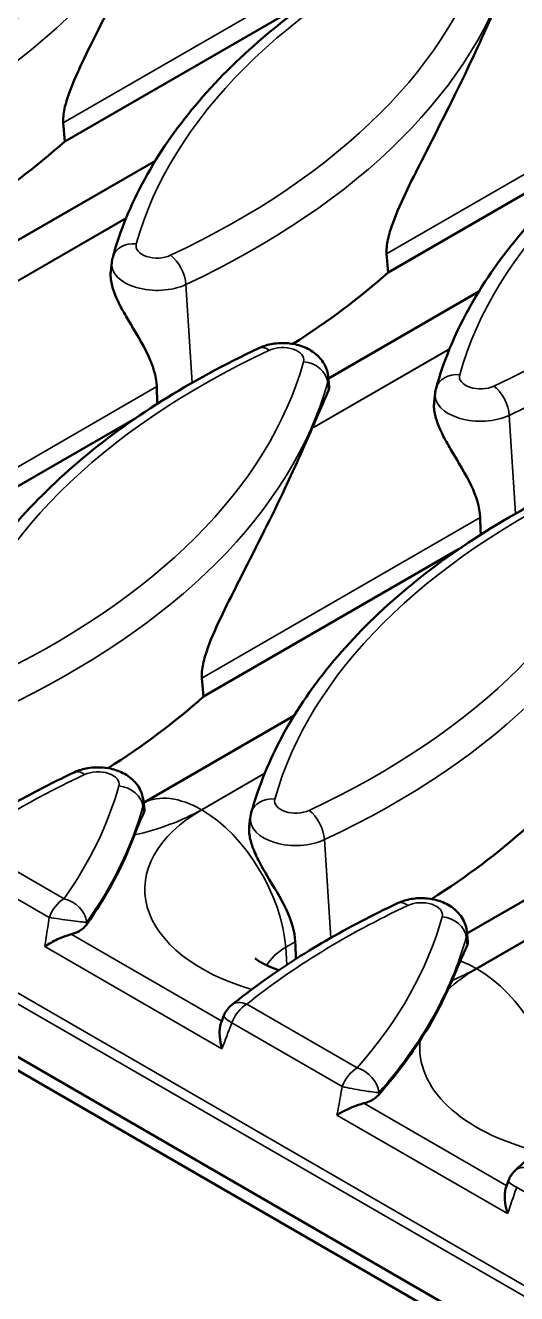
# Model space of a CAD drawing. Header units: millimetres. Extents: x 0 to 1485, y 0 to 1050.
# Drawn here: x 245.79 to 260.83, y 192.82 to 231.64 of the extents above; entities that cross this region are included whole.
import ezdxf

# ---------------------------------------------------------------- set-up
doc = ezdxf.new("R2010")
doc.units = ezdxf.units.MM
doc.header["$LTSCALE"] = 2.5
doc.layers.add('Sichtbar (ISO)', color=7, linetype='Continuous', lineweight=50)
doc.layers.add('Sichtbar schmal (ISO)', color=7, linetype='Continuous', lineweight=35)

msp = doc.modelspace()

# ---------------------------------------------------------------- linework, layer by layer
at = {"layer": 'Sichtbar (ISO)'}
for p, q in [((416.86, 100.751), (63.307, 304.875)), ((254.83, 232.605), (247, 228.084)), ((247, 228.084), (246.954, 228.651)), ((264.73, 228.6), (256.899, 224.079)), ((245.171, 224.838), (249.773, 227.495)), ((248.437, 224.382), (248.408, 224.107)), ((256.899, 224.079), (256.853, 224.646)), ((255.07, 220.833), (259.672, 223.49)), ((255.064, 220.896), (255.098, 220.578)), ((258.337, 220.377), (258.307, 220.102)), ((249.173, 219.619), (241.343, 215.098)), ((259.073, 215.614), (251.242, 211.093)), ((251.242, 211.093), (251.196, 211.66)), ((249.414, 207.847), (254.015, 210.504)), ((249.407, 207.909), (249.437, 207.627)), ((252.68, 207.391), (252.65, 207.116)), ((259.313, 203.842), (263.915, 206.499)), ((259.306, 203.905), (259.34, 203.587)), ((240.614, 202.915), (417.037, 101.057))]:
    msp.add_line(p, q, dxfattribs=at)
for centre, start, end in [((252.573, 201.07), 128.7402, 159.0188), ((261.292, 196.035), 133.5724, 160.878)]:
    msp.add_arc(centre, 0.75, start, end, dxfattribs=at)
for centre, major_axis, ratio, start_param, end_param in [((223.106, 236.959), (28.411, 0), 0.57735, 5.542918, 5.711515), ((233.006, 232.954), (28.411, 0), 0.57735, 5.542918, 5.711515), ((227.349, 223.234), (28.061, 0), 0.57735, 6.037665, 6.038748), ((227.349, 219.968), (28.411, 0), 0.57735, 5.542918, 5.711515), ((237.248, 215.963), (28.411, 0), 0.57735, 5.542918, 5.711515), ((221.692, 210.247), (28.061, 0), 0.57735, 5.894661, 6.072616), ((231.591, 206.243), (28.061, 0), 0.57735, 6.025566, 6.044259), ((330.871, 156.499), (-9.869, -110.703), 0.790547, 4.366822, 4.369148), ((231.591, 206.243), (28.061, 0), 0.57735, 5.812797, 5.926269), ((339.327, 156.351), (-9.681, -108.352), 0.790346, 4.406458, 4.408644)]:
    msp.add_ellipse(centre, major_axis=major_axis, ratio=ratio, start_param=start_param, end_param=end_param, dxfattribs=at)
for points, knots in [([(238.568, 228.544), (238.794, 229.358), (239.123, 230.158), (239.971, 231.713), (240.49, 232.468), (241.705, 233.917), (242.4, 234.611), (243.949, 235.929), (244.803, 236.552), (246.652, 237.716), (247.647, 238.257), (248.702, 238.752)], [5.6570493, 5.6570493, 5.6570493, 5.6570493, 5.8027839, 5.8027839, 5.9485186, 5.9485186, 6.0942532, 6.0942532, 6.2399879, 6.2399879, 6.3857225, 6.3857225, 6.3857225, 6.3857225]), ([(246.954, 228.651), (246.949, 228.715), (246.95, 228.784), (246.963, 228.932), (246.976, 229.011), (247.027, 229.251), (247.079, 229.414), (247.259, 229.918), (247.425, 230.279), (247.762, 230.98), (247.934, 231.32), (248.548, 232.53), (249.021, 233.457), (249.779, 235.047), (250.082, 235.726), (250.325, 236.287)], [0.001445, 0.001445, 0.001445, 0.001445, 0.046776, 0.046776, 0.093551, 0.093551, 0.187102, 0.187102, 0.417891, 0.417891, 0.64868, 0.64868, 1.339149, 1.339149, 1.926999, 1.926999, 1.926999, 1.926999]), ([(248.467, 224.539), (248.694, 225.353), (249.022, 226.154), (249.87, 227.709), (250.39, 228.463), (251.604, 229.912), (252.299, 230.606), (253.849, 231.924), (254.703, 232.547), (256.552, 233.711), (257.547, 234.252), (258.602, 234.747)], [5.6570493, 5.6570493, 5.6570493, 5.6570493, 5.8027839, 5.8027839, 5.9485186, 5.9485186, 6.0942532, 6.0942532, 6.2399879, 6.2399879, 6.3857225, 6.3857225, 6.3857225, 6.3857225]), ([(256.853, 224.646), (256.848, 224.71), (256.849, 224.779), (256.863, 224.928), (256.875, 225.007), (256.927, 225.246), (256.979, 225.409), (257.159, 225.913), (257.325, 226.274), (257.661, 226.976), (257.833, 227.315), (258.448, 228.525), (258.921, 229.452), (259.678, 231.043), (259.981, 231.721), (260.225, 232.282)], [0.001445, 0.001445, 0.001445, 0.001445, 0.046776, 0.046776, 0.093551, 0.093551, 0.187102, 0.187102, 0.417891, 0.417891, 0.64868, 0.64868, 1.339149, 1.339149, 1.926999, 1.926999, 1.926999, 1.926999]), ([(258.367, 220.534), (258.593, 221.348), (258.922, 222.149), (259.77, 223.704), (260.289, 224.458), (261.504, 225.907), (262.199, 226.602), (263.748, 227.919), (264.602, 228.542), (266.451, 229.706), (267.446, 230.247), (268.501, 230.743)], [5.6570493, 5.6570493, 5.6570493, 5.6570493, 5.8027839, 5.8027839, 5.9485186, 5.9485186, 6.0942532, 6.0942532, 6.2399879, 6.2399879, 6.3857225, 6.3857225, 6.3857225, 6.3857225]), ([(248.437, 224.382), (248.438, 224.393), (248.44, 224.403), (248.443, 224.425), (248.444, 224.435), (248.448, 224.456), (248.45, 224.467), (248.455, 224.488), (248.457, 224.498), (248.462, 224.519), (248.465, 224.529), (248.467, 224.539)], [5.5596905, 5.5596905, 5.5596905, 5.5596905, 5.57916226, 5.57916226, 5.59863402, 5.59863402, 5.61810578, 5.61810578, 5.63757754, 5.63757754, 5.6570493, 5.6570493, 5.6570493, 5.6570493]), ([(248.408, 224.107), (248.401, 224.044), (248.401, 223.976), (248.418, 223.783), (248.449, 223.653), (248.539, 223.388), (248.608, 223.231), (248.768, 222.919), (248.858, 222.763), (249.147, 222.273), (249.373, 221.919), (249.697, 221.238), (249.8, 220.906), (249.814, 220.582)], [3.8013839, 3.8013839, 3.8013839, 3.8013839, 3.8486369, 3.8486369, 3.9329934, 3.9329934, 4.0314686, 4.0314686, 4.1299438, 4.1299438, 4.3729414, 4.3729414, 4.5970062, 4.5970062, 4.5970062, 4.5970062]), ([(242.811, 211.553), (243.037, 212.367), (243.365, 213.167), (244.213, 214.722), (244.733, 215.477), (245.947, 216.926), (246.642, 217.62), (248.192, 218.938), (249.046, 219.561), (250.895, 220.725), (251.89, 221.266), (252.945, 221.761)], [5.6570493, 5.6570493, 5.6570493, 5.6570493, 5.8027839, 5.8027839, 5.9485186, 5.9485186, 6.0942532, 6.0942532, 6.2399879, 6.2399879, 6.3857225, 6.3857225, 6.3857225, 6.3857225]), ([(252.945, 221.761), (253.083, 221.826), (253.224, 221.867), (253.519, 221.916), (253.673, 221.922), (253.977, 221.897), (254.128, 221.867), (254.422, 221.759), (254.566, 221.684), (254.802, 221.48), (254.899, 221.367), (255.017, 221.124), (255.051, 221.013), (255.064, 220.896)], [0.102537, 0.102537, 0.102537, 0.102537, 0.502627, 0.502627, 0.927097, 0.927097, 1.350551, 1.350551, 1.766423, 1.766423, 2.082244, 2.082244, 2.294291, 2.294291, 2.294291, 2.294291]), ([(258.337, 220.377), (258.338, 220.388), (258.339, 220.399), (258.342, 220.42), (258.344, 220.431), (258.348, 220.452), (258.35, 220.462), (258.354, 220.483), (258.356, 220.493), (258.361, 220.514), (258.364, 220.524), (258.367, 220.534)], [5.5596905, 5.5596905, 5.5596905, 5.5596905, 5.57916226, 5.57916226, 5.59863402, 5.59863402, 5.61810578, 5.61810578, 5.63757754, 5.63757754, 5.6570493, 5.6570493, 5.6570493, 5.6570493]), ([(254.575, 219.313), (254.618, 219.411), (254.658, 219.505), (254.834, 219.914), (254.963, 220.221), (255.075, 220.467)], [5.4826973, 5.4826973, 5.4826973, 5.4826973, 5.5850708, 5.5850708, 5.9462229, 5.9462229, 5.9462229, 5.9462229]), ([(258.307, 220.102), (258.301, 220.039), (258.3, 219.972), (258.317, 219.778), (258.349, 219.648), (258.438, 219.383), (258.508, 219.226), (258.668, 218.914), (258.757, 218.758), (259.046, 218.269), (259.272, 217.914), (259.597, 217.233), (259.7, 216.901), (259.713, 216.577)], [3.8013839, 3.8013839, 3.8013839, 3.8013839, 3.8486369, 3.8486369, 3.9329934, 3.9329934, 4.0314686, 4.0314686, 4.1299438, 4.1299438, 4.3729414, 4.3729414, 4.5970062, 4.5970062, 4.5970062, 4.5970062]), ([(251.196, 211.66), (251.191, 211.724), (251.192, 211.793), (251.206, 211.942), (251.219, 212.02), (251.27, 212.26), (251.322, 212.423), (251.502, 212.927), (251.668, 213.288), (252.005, 213.989), (252.177, 214.329), (252.791, 215.539), (253.264, 216.466), (254.021, 218.056), (254.324, 218.735), (254.568, 219.296)], [0.001445, 0.001445, 0.001445, 0.001445, 0.046776, 0.046776, 0.093551, 0.093551, 0.187102, 0.187102, 0.417891, 0.417891, 0.64868, 0.64868, 1.339149, 1.339149, 1.926999, 1.926999, 1.926999, 1.926999]), ([(252.71, 207.548), (252.937, 208.362), (253.265, 209.163), (254.113, 210.718), (254.632, 211.472), (255.847, 212.921), (256.542, 213.616), (258.091, 214.933), (258.945, 215.556), (260.794, 216.72), (261.789, 217.261), (262.844, 217.757)], [5.6570493, 5.6570493, 5.6570493, 5.6570493, 5.8027839, 5.8027839, 5.9485186, 5.9485186, 6.0942532, 6.0942532, 6.2399879, 6.2399879, 6.3857225, 6.3857225, 6.3857225, 6.3857225]), ([(247.288, 208.775), (247.426, 208.84), (247.568, 208.881), (247.862, 208.93), (248.016, 208.936), (248.32, 208.911), (248.472, 208.88), (248.765, 208.773), (248.909, 208.698), (249.145, 208.494), (249.242, 208.381), (249.36, 208.138), (249.394, 208.026), (249.407, 207.909)], [0.102537, 0.102537, 0.102537, 0.102537, 0.502627, 0.502627, 0.927097, 0.927097, 1.350551, 1.350551, 1.766423, 1.766423, 2.082244, 2.082244, 2.294291, 2.294291, 2.294291, 2.294291]), ([(243.548, 206.654), (243.775, 206.809), (244.006, 206.962), (244.479, 207.261), (244.72, 207.409), (245.21, 207.697), (245.46, 207.839), (245.968, 208.116), (246.226, 208.252), (246.751, 208.518), (247.018, 208.648), (247.288, 208.775)], [6.198887, 6.198887, 6.198887, 6.198887, 6.2362541, 6.2362541, 6.2736212, 6.2736212, 6.3109883, 6.3109883, 6.3483554, 6.3483554, 6.3857225, 6.3857225, 6.3857225, 6.3857225]), ([(252.68, 207.391), (252.681, 207.402), (252.682, 207.412), (252.685, 207.434), (252.687, 207.444), (252.691, 207.465), (252.693, 207.476), (252.697, 207.497), (252.7, 207.507), (252.705, 207.528), (252.707, 207.538), (252.71, 207.548)], [5.5596905, 5.5596905, 5.5596905, 5.5596905, 5.57916226, 5.57916226, 5.59863402, 5.59863402, 5.61810578, 5.61810578, 5.63757754, 5.63757754, 5.6570493, 5.6570493, 5.6570493, 5.6570493]), ([(252.651, 207.116), (252.644, 207.053), (252.643, 206.985), (252.66, 206.792), (252.692, 206.662), (252.781, 206.397), (252.851, 206.24), (253.011, 205.928), (253.1, 205.772), (253.389, 205.282), (253.615, 204.928), (253.94, 204.247), (254.043, 203.915), (254.056, 203.591)], [3.8013839, 3.8013839, 3.8013839, 3.8013839, 3.8486369, 3.8486369, 3.9329934, 3.9329934, 4.0314686, 4.0314686, 4.1299438, 4.1299438, 4.3729414, 4.3729414, 4.5970062, 4.5970062, 4.5970062, 4.5970062]), ([(252.103, 201.655), (252.395, 201.888), (252.697, 202.117), (253.32, 202.565), (253.641, 202.784), (254.302, 203.211), (254.642, 203.42), (255.34, 203.825), (255.698, 204.022), (256.43, 204.405), (256.805, 204.591), (257.188, 204.77)], [6.1215576, 6.1215576, 6.1215576, 6.1215576, 6.1743906, 6.1743906, 6.2272236, 6.2272236, 6.2800566, 6.2800566, 6.3328895, 6.3328895, 6.3857225, 6.3857225, 6.3857225, 6.3857225]), ([(257.188, 204.77), (257.326, 204.835), (257.467, 204.876), (257.762, 204.926), (257.915, 204.932), (258.22, 204.906), (258.371, 204.876), (258.665, 204.768), (258.808, 204.693), (259.044, 204.489), (259.141, 204.376), (259.26, 204.133), (259.294, 204.022), (259.306, 203.905)], [0.102537, 0.102537, 0.102537, 0.102537, 0.502627, 0.502627, 0.927097, 0.927097, 1.350551, 1.350551, 1.766423, 1.766423, 2.082244, 2.082244, 2.294291, 2.294291, 2.294291, 2.294291]), ([(247.197, 203.819), (247.16, 203.81), (247.123, 203.799), (246.983, 203.753), (246.88, 203.712), (246.711, 203.634), (246.643, 203.599), (246.513, 203.527), (246.451, 203.488), (246.393, 203.449), (246.392, 203.449), (246.391, 203.448)], [0.1248801, 0.1248801, 0.1248801, 0.1248801, 0.1493401, 0.1493401, 0.2145211, 0.2145211, 0.261416, 0.261416, 0.3092644, 0.3092644, 0.3099422, 0.3099422, 0.3099422, 0.3099422]), ([(247.661, 204.11), (247.611, 204.039), (247.538, 203.974), (247.373, 203.878), (247.289, 203.844), (247.197, 203.819)], [0, 0, 0, 0, 0.0796339, 0.0796339, 0.1406902, 0.1406902, 0.1406902, 0.1406902]), ([(252.828, 203.084), (252.828, 203.084), (252.829, 203.084), (252.837, 203.076), (252.874, 203.043), (253.014, 202.953), (253.114, 202.897), (253.332, 202.799), (253.435, 202.758), (253.55, 202.719)], [1.3105354, 1.3105354, 1.3105354, 1.3105354, 1.3330697, 1.3330697, 1.5153701, 1.5153701, 1.6954083, 1.6954083, 1.822493, 1.822493, 1.822493, 1.822493]), ([(257.884, 200.582), (258.047, 200.836), (258.215, 201.107), (258.512, 201.66), (258.625, 201.894), (258.726, 202.115)], [-0.7383327, -0.7383327, -0.7383327, -0.7383327, -0.4628435, -0.4628435, -0.2468614, -0.2468614, -0.2468614, -0.2468614]), ([(251.813, 200.318), (251.812, 200.32), (251.812, 200.321), (251.778, 200.447), (251.754, 200.571), (251.735, 200.8), (251.737, 200.906), (251.761, 201.035), (251.77, 201.07), (251.782, 201.102)], [-0.0007718, -0.0007718, -0.0007718, -0.0007718, 0, 0, 0.0803179, 0.0803179, 0.1558268, 0.1558268, 0.1859927, 0.1859927, 0.1859927, 0.1859927]), ([(260.775, 196.579), (261.113, 196.9), (261.468, 197.213), (262.214, 197.824), (262.605, 198.122), (263.418, 198.7), (263.841, 198.98), (264.718, 199.523), (265.172, 199.785), (266.109, 200.29), (266.591, 200.533), (267.087, 200.766)], [6.0432381, 6.0432381, 6.0432381, 6.0432381, 6.1117349, 6.1117349, 6.1802318, 6.1802318, 6.2487287, 6.2487287, 6.3172256, 6.3172256, 6.3857225, 6.3857225, 6.3857225, 6.3857225]), ([(256.605, 198.9), (256.546, 198.833), (256.465, 198.772), (256.302, 198.693), (256.232, 198.667), (256.156, 198.647)], [0, 0, 0, 0, 0.0780568, 0.0780568, 0.1282744, 0.1282744, 0.1282744, 0.1282744]), ([(256.156, 198.647), (256.102, 198.634), (256.047, 198.618), (255.883, 198.563), (255.775, 198.519), (255.55, 198.414), (255.435, 198.351), (255.335, 198.287), (255.334, 198.286), (255.333, 198.286)], [0.1146555, 0.1146555, 0.1146555, 0.1146555, 0.1497355, 0.1497355, 0.2185602, 0.2185602, 0.3012592, 0.3012592, 0.3019459, 0.3019459, 0.3019459, 0.3019459]), ([(260.556, 195.27), (260.556, 195.271), (260.556, 195.273), (260.523, 195.386), (260.498, 195.498), (260.471, 195.708), (260.467, 195.807), (260.48, 195.956), (260.49, 196.011), (260.507, 196.06)], [-0.0007881, -0.0007881, -0.0007881, -0.0007881, 0, 0, 0.0729564, 0.0729564, 0.1422541, 0.1422541, 0.1880632, 0.1880632, 0.1880632, 0.1880632])]:
    msp.add_open_spline(points, degree=3, knots=knots, dxfattribs=at)
msp.add_rational_spline([(249.814, 220.582), (249.824, 220.322), (249.835, 220.057)], [1, 0.999999999577, 0.999999999921], degree=2, dxfattribs=at)
for points, degree in [([(255.075, 220.467), (255.093, 220.507), (255.101, 220.546), (255.098, 220.578)], 3), ([(259.713, 216.577), (259.724, 216.317), (259.735, 216.052)], 2), ([(249.133, 206.861), (249.247, 207.169), (249.341, 207.379), (249.414, 207.524)], 3), ([(249.414, 207.524), (249.433, 207.563), (249.44, 207.598), (249.437, 207.627)], 3), ([(254.056, 203.591), (254.067, 203.331), (254.078, 203.066)], 2), ([(259.11, 203.001), (259.186, 203.178), (259.255, 203.338), (259.318, 203.476)], 3), ([(259.318, 203.476), (259.336, 203.516), (259.344, 203.555), (259.34, 203.587)], 3), ([(258.855, 202.409), (258.954, 202.643), (259.039, 202.838), (259.11, 203.001)], 3)]:
    msp.add_open_spline(points, degree=degree, dxfattribs=at)
at = {"layer": 'Sichtbar schmal (ISO)'}
for p, q in [((255.47, 233.568), (246.954, 228.651)), ((265.37, 229.563), (256.853, 224.646)), ((244.669, 223.301), (248.875, 225.729)), ((248.881, 225.746), (244.676, 223.318)), ((250.903, 220.702), (250.709, 223.708)), ((254.568, 219.296), (258.774, 221.724)), ((258.781, 221.741), (254.575, 219.313)), ((249.814, 220.582), (241.297, 215.665)), ((255.075, 220.467), (255.049, 220.718)), ((260.802, 216.697), (260.608, 219.703)), ((259.713, 216.577), (251.196, 211.66)), ((253.124, 208.755), (251.181, 207.633)), ((251.192, 207.626), (253.117, 208.738)), ((249.414, 207.524), (249.392, 207.732)), ((243.972, 206.648), (246.981, 204.91)), ((255.145, 203.711), (254.951, 206.717)), ((246.522, 204.339), (243.512, 206.076)), ((417.219, 102.913), (240.796, 204.771)), ((263.024, 204.75), (259.599, 202.773)), ((259.61, 202.766), (263.017, 204.733)), ((417.15, 102.621), (240.727, 204.479)), ((247.197, 203.819), (251.804, 201.16)), ((246.391, 203.448), (251.813, 200.318)), ((254.056, 203.591), (253.763, 203.422)), ((253.763, 203.422), (253.802, 202.887)), ((259.318, 203.476), (259.291, 203.727)), ((252.573, 201.682), (255.952, 199.731)), ((255.493, 199.159), (252.113, 201.111)), ((260.529, 196.123), (256.156, 198.647)), ((260.556, 195.27), (255.333, 198.286)), ((264.332, 194.056), (260.833, 196.076))]:
    msp.add_line(p, q, dxfattribs=at)
for centre, major_axis, ratio, start_param, end_param in [((266.253, 226.455), (-27.308, 0), 0.57735, 5.39525, 6.123923), ((223.106, 240.837), (27.308, 0), 0.57735, 5.39525, 6.123923), ((223.106, 240.278), (28.055, 0), 0.57735, 5.39525, 6.123923), ((276.152, 222.45), (-27.308, 0), 0.57735, 5.39525, 6.123923), ((233.006, 236.832), (27.308, 0), 0.57735, 5.39525, 6.123923), ((233.006, 236.273), (28.055, 0), 0.57735, 5.39525, 6.123923), ((286.052, 218.445), (-27.308, 0), 0.57735, 5.39525, 6.123923), ((242.905, 232.827), (27.308, 0), 0.57735, 5.39525, 6.123923), ((242.905, 232.268), (28.055, 0), 0.57735, 5.39525, 6.123923), ((249.19, 224.338), (-0.723, 0.201), 0.806163, 4.933018, 6.283185), ((249.829, 224.891), (-0.647, 0), 0.57735, 6.123923, 8.536843), ((249.829, 224.332), (-1.394, 0), 0.57735, 6.221282, 8.536843), ((250.237, 223.989), (0.319, -0.679), 0.515222, 0.918936, 2.402466), ((270.495, 209.464), (-27.308, 0), 0.57735, 5.39525, 6.123923), ((253.264, 221.082), (-0.319, 0.679), 0.515222, 5.544059, 6.283185), ((253.672, 221.405), (0.647, 0), 0.57735, 6.123923, 8.536843), ((227.349, 223.846), (27.308, 0), 0.57735, 5.39525, 6.123923), ((254.311, 220.733), (0.723, -0.201), 0.806163, 0.307895, 1.791425), ((253.672, 220.846), (1.394, 0), 0.57735, 6.123923, 6.345089), ((259.089, 220.333), (-0.723, 0.201), 0.806163, 4.933018, 6.283185), ((259.728, 220.886), (-0.647, 0), 0.57735, 6.123923, 8.536843), ((227.349, 223.287), (28.055, 0), 0.57735, 5.39525, 6.123923), ((260.137, 219.984), (0.319, -0.679), 0.515222, 0.918936, 2.402466), ((259.728, 220.327), (-1.394, 0), 0.57735, 6.221282, 8.536843), ((280.395, 205.459), (-27.308, 0), 0.57735, 5.39525, 6.123923), ((237.248, 219.841), (27.308, 0), 0.57735, 5.39525, 6.123923), ((237.248, 219.282), (28.055, 0), 0.57735, 5.39525, 6.123923), ((264.839, 196.478), (-27.308, 0), 0.57735, 5.39525, 5.582085), ((247.607, 208.096), (-0.319, 0.679), 0.515222, 5.544059, 6.283185), ((248.015, 208.419), (0.647, 0), 0.57735, 6.123923, 8.536843), ((221.692, 210.86), (27.308, 0), 0.57735, 5.896247, 6.123923), ((248.654, 207.747), (0.723, -0.201), 0.806163, 0.307895, 1.791425), ((251.181, 204.653), (-1.825, 3.161), 0.57735, 5.497787, 6.251979), ((221.692, 210.301), (28.055, 0), 0.57735, 5.896247, 6.123923), ((248.015, 207.86), (1.394, 0), 0.57735, 6.123923, 6.345089), ((253.433, 207.347), (-0.723, 0.201), 0.806163, 4.933018, 6.283185), ((254.072, 207.9), (-0.647, 0), 0.57735, 6.123923, 8.536843), ((246.978, 210.06), (-5.945, 0), 0.57735, 1.941822, 2.356194), ((255.395, 205.2), (-5.945, 0), 0.57735, 5.497787, 7.387872), ((251.192, 204.646), (-1.825, 3.161), 0.57735, 4.014257, 5.497787), ((254.072, 207.341), (-1.394, 0), 0.57735, 6.221282, 8.536843), ((254.48, 206.998), (0.319, -0.679), 0.515222, 0.918936, 2.402466), ((246.981, 204.298), (-0.375, -0.65), 0.57735, 3.926991, 4.974188), ((246.981, 204.298), (0.613, -0.432), 0.756132, 0.577478, 2.061008), ((274.738, 192.473), (-27.308, 0), 0.57735, 5.39525, 5.659415), ((257.506, 204.091), (-0.319, 0.679), 0.515222, 5.544059, 6.283185), ((257.915, 204.414), (0.647, 0), 0.57735, 6.123923, 8.536843), ((246.981, 204.298), (0.743, -0.106), 0.040631, 4.051305, 5.917541), ((231.591, 206.855), (27.308, 0), 0.57735, 5.81432, 6.123923), ((258.554, 203.742), (0.723, -0.201), 0.806163, 0.307895, 1.791425), ((257.915, 203.855), (1.394, 0), 0.57735, 6.123923, 6.345089), ((255.395, 202.479), (-2.308, 0), 0.57735, 5.497787, 5.989197), ((231.591, 206.296), (28.055, 0), 0.57735, 5.81432, 6.123923), ((263.813, 200.34), (5.945, 0), 0.57735, 2.356194, 2.597862), ((255.395, 205.2), (-5.945, 0), 0.57735, 2.191947, 2.356194), ((259.599, 199.793), (1.825, -3.161), 0.57735, 2.356194, 2.546929), ((259.61, 199.786), (-1.825, 3.161), 0.57735, 4.014257, 5.497787), ((252.573, 201.07), (-0.469, 0.585), 0.662736, 5.402809, 6.283185), ((252.573, 201.07), (0.375, 0.65), 0.57735, 0.785398, 1.832596), ((252.573, 201.07), (-0.7, 0.269), 0.208576, 0, 0.938058), ((263.813, 200.34), (-5.945, 0), 0.57735, 6.21238, 7.445187), ((255.952, 199.118), (-0.375, -0.65), 0.57735, 3.926991, 4.974188), ((255.952, 199.118), (0.564, -0.495), 0.728381, 0.655904, 2.139433), ((255.952, 199.118), (0.738, -0.132), 0.068731, 4.05329, 5.850996), ((261.292, 196.035), (-0.517, 0.543), 0.698018, 5.345376, 6.283185), ((261.292, 196.035), (-0.709, 0.246), 0.18555, 0, 0.931662)]:
    msp.add_ellipse(centre, major_axis=major_axis, ratio=ratio, start_param=start_param, end_param=end_param, dxfattribs=at)
for points, knots in [([(246.391, 203.448), (246.405, 203.538), (246.418, 203.628), (246.431, 203.718), (246.462, 203.925), (246.492, 204.132), (246.522, 204.339)], [-1.05302881, -1.05302881, -1.05302881, -1.05302881, -1.04791942, -1.04791942, -1.04791942, -1.03610698, -1.03610698, -1.03610698, -1.03610698]), ([(252.113, 201.111), (252.111, 201.105), (252.109, 201.099), (252.008, 200.835), (251.91, 200.577), (251.813, 200.318)], [-1.56117135, -1.56117135, -1.56117135, -1.56117135, -1.56082426, -1.56082426, -1.54528892, -1.54528892, -1.54528892, -1.54528892]), ([(255.333, 198.286), (255.349, 198.372), (255.365, 198.458), (255.381, 198.544), (255.419, 198.749), (255.456, 198.954), (255.493, 199.159)], [-1.12943973, -1.12943973, -1.12943973, -1.12943973, -1.12460129, -1.12460129, -1.12460129, -1.11301253, -1.11301253, -1.11301253, -1.11301253]), ([(260.833, 196.076), (260.83, 196.068), (260.827, 196.06), (260.734, 195.791), (260.645, 195.531), (260.556, 195.27)], [-1.48134337, -1.48134337, -1.48134337, -1.48134337, -1.48084665, -1.48084665, -1.46519512, -1.46519512, -1.46519512, -1.46519512])]:
    msp.add_open_spline(points, degree=3, knots=knots, dxfattribs=at)
for points in [[(247.673, 204.189), (247.669, 204.162), (247.665, 204.136), (247.661, 204.11)], [(256.619, 198.977), (256.614, 198.951), (256.609, 198.926), (256.605, 198.9)]]:
    msp.add_open_spline(points, degree=3, dxfattribs=at)

doc.saveas('drawing.dxf')
